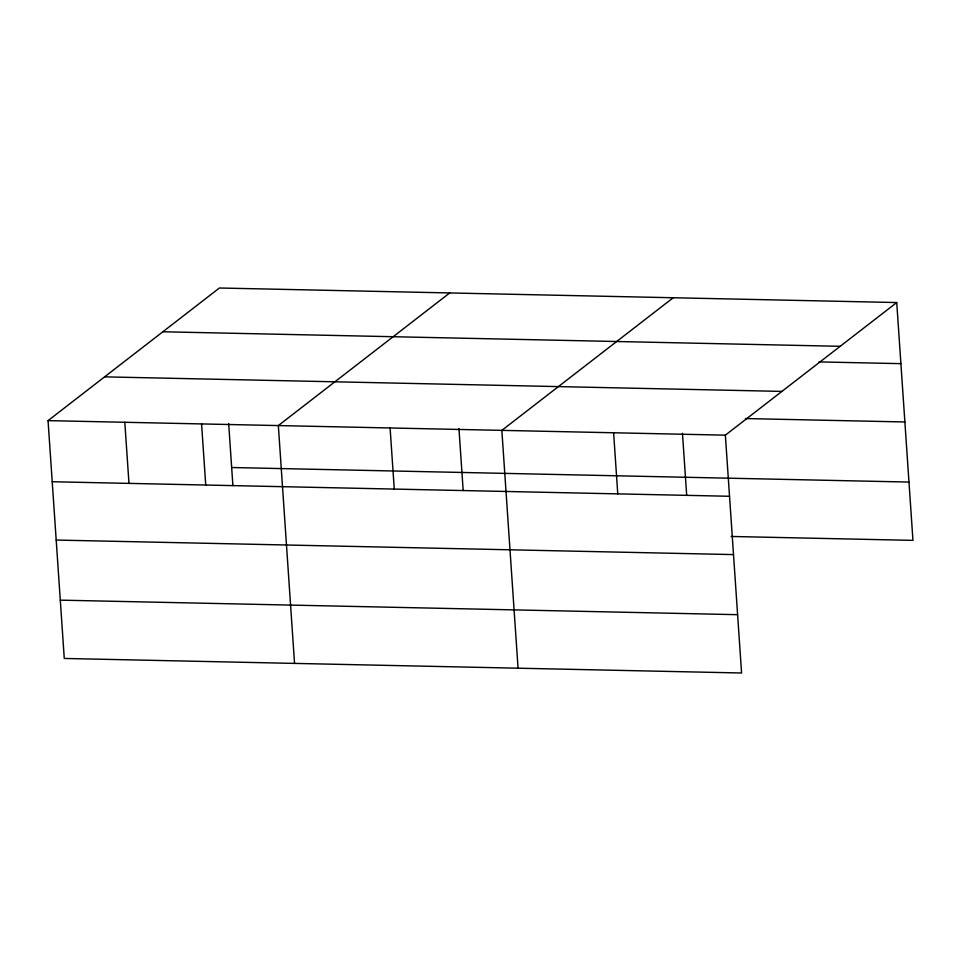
<?xml version="1.0" encoding="UTF-8"?>
<svg xmlns="http://www.w3.org/2000/svg" width="961" height="961" viewBox="0 0 961 961"><rect width="100%" height="100%" fill="white"/><g stroke="black" fill="none" stroke-linecap="round" stroke-linejoin="round"><path stroke-width="1.44" d="M896.733 302.547L725.363 435.165L741.58 673L64.267 658.453L48.05 420.63L219.42 288L896.733 302.547L912.95 540.37L731.165 536.466M449.712 292.949L278.342 425.567L294.546 663.402M673.229 297.742L501.846 430.372L518.063 668.195M162.865 331.773L840.178 346.308M818.952 361.901L900.901 363.654M104.605 376.856L781.918 391.403M745.436 418.552L904.878 421.975M48.05 420.63L725.363 435.165M231.661 467.514L908.974 482.062M52.218 481.737L729.531 496.272M56.194 540.058L733.507 554.593M60.291 600.144L737.604 614.68M682.466 433.291L686.683 495.203M613.611 432.762L617.767 493.882M458.95 428.498L463.166 490.41M390.094 427.969L394.262 489.077M228.67 423.549L232.886 485.461M201.57 423.921L205.738 485.029M124.81 422.275L128.978 483.383"/></g></svg>
